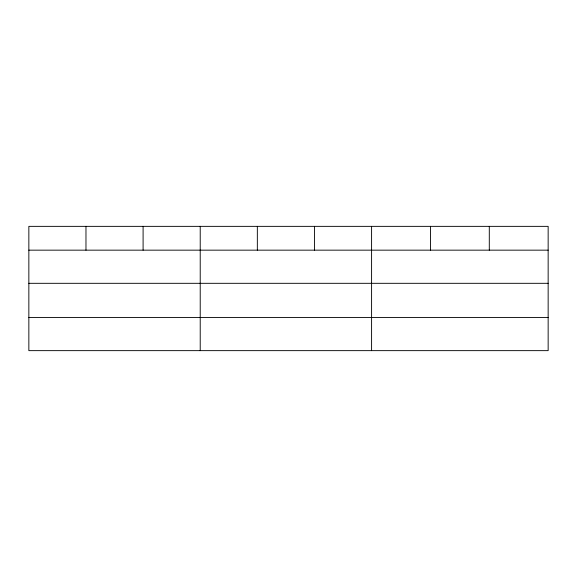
<?xml version="1.0" encoding="UTF-8"?>
<svg xmlns="http://www.w3.org/2000/svg" width="577" height="577" viewBox="0 0 577 577"><rect width="100%" height="100%" fill="white"/><g stroke="black" fill="none" stroke-linecap="round" stroke-linejoin="round"><path stroke-width="0.87" d="M548.15 283.314L548.15 226.357L28.85 226.357L28.85 350.643L548.15 350.643L548.15 283.314L28.85 283.314M28.85 250.158L548.15 250.158M28.85 317.48L548.15 317.48M489.296 226.357L489.296 250.158M430.442 226.357L430.442 250.158M371.588 226.357L371.588 350.643M314.465 226.357L314.465 250.158M257.342 226.357L257.342 250.158M200.219 226.357L200.219 350.643M143.096 226.357L143.096 250.158M85.973 226.357L85.973 250.158"/></g></svg>
